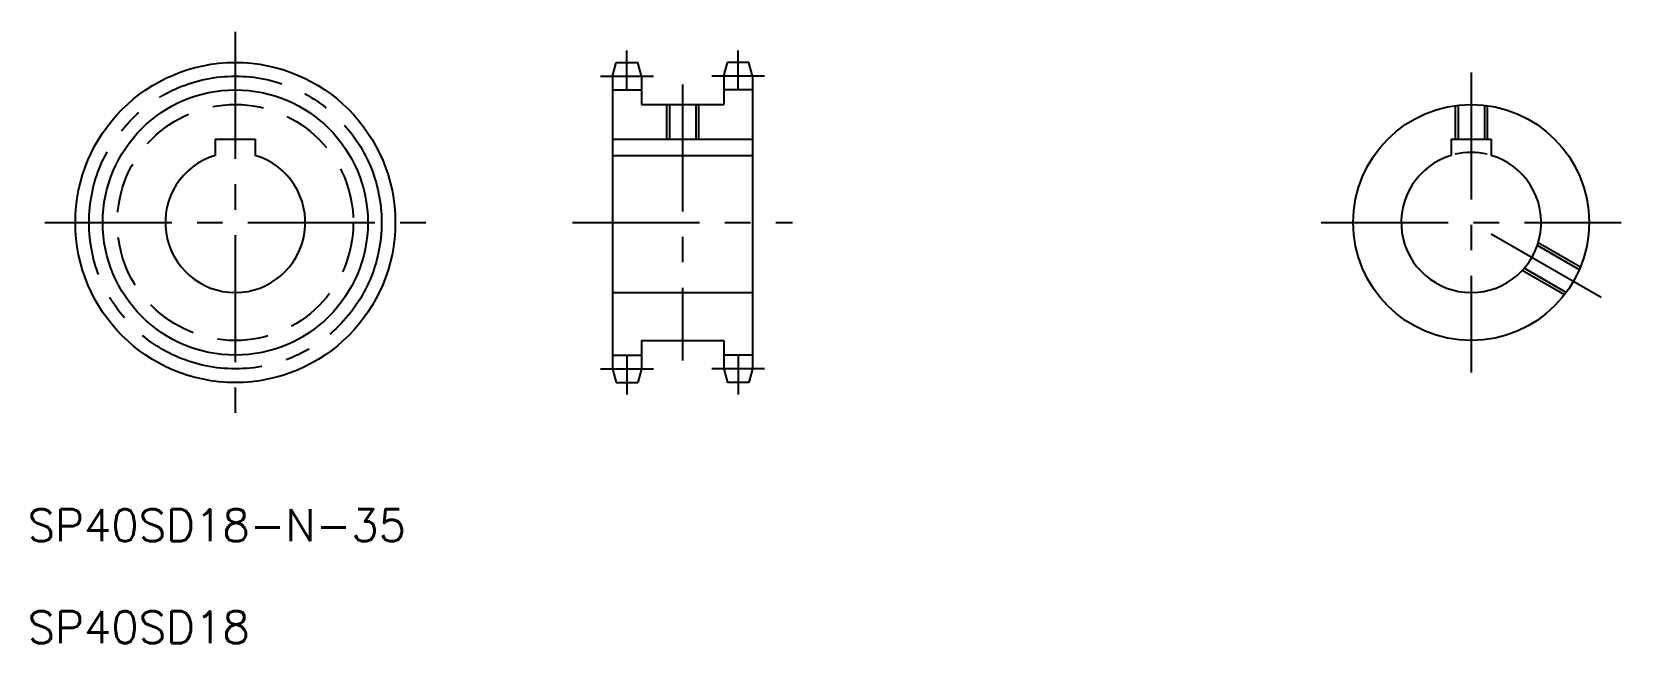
# Model space of a CAD drawing. Extents: x 176 to 573, y 215 to 367.
import ezdxf
from ezdxf.enums import TextEntityAlignment as Align

# ---------------------------------------------------------------- set-up
doc = ezdxf.new("R2010")
doc.units = 0
doc.linetypes.add('CENTER', pattern=[50.8, 31.75, -6.35, 6.35, -6.35])
doc.linetypes.add('DASHED', pattern=[19.05, 12.7, -6.35])
doc.layers.get('0').update_dxf_attribs({"linetype": 'CONTINUOUS'})
doc.layers.add('CENTER', color=1, linetype='CENTER')
doc.styles.get("Standard").update_dxf_attribs({"font": 'txt.shx'})

msp = doc.modelspace()

# ---------------------------------------------------------------- linework, layer by layer
at = {"color": 7, "linetype": 'CONTINUOUS'}
for p, q in [((320.815199, 356.36687), (321.734265, 359.79687)), ((321.734265, 359.79687), (327.096133, 359.79687)), ((328.015199, 356.36687), (327.096133, 359.79687)), ((348.615199, 356.36687), (349.534265, 359.79687)), ((354.896133, 359.79687), (349.534265, 359.79687)), ((355.815199, 356.36687), (354.896133, 359.79687)), ((320.815199, 356.36687), (320.815199, 283.22687)), ((328.015199, 356.36687), (328.015199, 349.29687)), ((348.615199, 356.36687), (348.615199, 349.29687)), ((355.815199, 356.36687), (355.815199, 283.22687)), ((320.815199, 352.93687), (328.015199, 352.93687)), ((355.815199, 352.93687), (348.615199, 352.93687)), ((328.015199, 349.29687), (348.615199, 349.29687)), ((335.015199, 349.29687), (335.015199, 340.59687)), ((341.615199, 349.29687), (341.615199, 340.59687)), ((221.478757, 340.59687), (231.478757, 340.59687)), ((221.478757, 340.59687), (221.478757, 336.567379)), ((231.478757, 340.59687), (231.478757, 336.567379)), ((320.815199, 340.59687), (355.815199, 340.59687)), ((530.525075, 340.59687), (540.525075, 340.59687)), ((530.525075, 340.59687), (530.525075, 336.567379)), ((540.525075, 340.59687), (540.525075, 336.567379)), ((320.815199, 336.56738), (355.815199, 336.56738)), ((320.815199, 302.29687), (355.815199, 302.29687)), ((329.565199, 302.29687), (329.565199, 302.29697)), ((338.315199, 302.29687), (338.315299, 302.29687)), ((328.015199, 290.29687), (348.615199, 290.29687)), ((328.015199, 290.29687), (328.015199, 283.22687)), ((348.615199, 290.29687), (348.615199, 283.22687)), ((320.815199, 286.65687), (328.015199, 286.65687)), ((355.815199, 286.65687), (348.615199, 286.65687)), ((320.815199, 283.22687), (321.734265, 279.79687)), ((328.015199, 283.22687), (327.096133, 279.79687)), ((348.615199, 283.22687), (349.534265, 279.79687)), ((355.815199, 283.22687), (354.896133, 279.79687)), ((321.734265, 279.79687), (327.096133, 279.79687)), ((354.896133, 279.79687), (349.534265, 279.79687))]:
    msp.add_line(p, q, dxfattribs=at)
at = {"color": 3, "linetype": 'CONTINUOUS'}
for p, q in [((334.315199, 349.29687), (334.315199, 340.59687)), ((342.315199, 349.29687), (342.315199, 340.59687))]:
    msp.add_line(p, q, dxfattribs=at)
at = {"color": 3, "linetype": 'DASHED'}
for p, q in [((531.525075, 349.024425), (531.525075, 340.59687)), ((532.225075, 349.111712), (532.225075, 340.59687)), ((538.825075, 349.111712), (538.825075, 340.59687)), ((539.525075, 349.024425), (539.525075, 340.59687)), ((562.562474, 307.997332), (552.058623, 314.061733)), ((562.836881, 308.647194), (552.279312, 314.742609)), ((558.836881, 301.71899), (548.279312, 307.814406)), ((559.262474, 302.281564), (548.758623, 308.345965))]:
    msp.add_line(p, q, dxfattribs=at)
at = {"color": 7, "linetype": 'CONTINUOUS'}
for centre, radius in [((226.478757, 319.79687), 40), ((535.525075, 319.79687), 29.5)]:
    msp.add_circle(centre, radius, dxfattribs=at)
at = {"color": 3, "linetype": 'CONTINUOUS'}
msp.add_circle((226.478757, 319.79687), 33.14, dxfattribs=at)
at = {"color": 3, "linetype": 'DASHED'}
msp.add_circle((226.478757, 319.79687), 29.5, dxfattribs=at)
at = {"color": 7, "linetype": 'CONTINUOUS'}
for centre in [(226.478757, 319.79687), (535.525075, 319.79687)]:
    msp.add_arc(centre, 17.5, 106.60155, 73.39845, dxfattribs=at)
at = {"color": 3, "linetype": 'CONTINUOUS'}
msp.add_arc((535.525075, 319.79687), 17.5, 76.78702, 103.21298, dxfattribs=at)
at = {"layer": 'CENTER', "color": 1, "linetype": 'CENTER'}
for p, q in [((226.478757, 367.446423), (226.478757, 272.147316)), ((324.415199, 353.00687), (324.415199, 362.79687)), ((352.215199, 353.00687), (352.215199, 362.79687)), ((317.815199, 356.36687), (331.015199, 356.36687)), ((338.315199, 354.29687), (338.315199, 285.29687)), ((358.815199, 356.36687), (345.615199, 356.36687)), ((535.525075, 357.29687), (535.525075, 282.29687)), ((178.829203, 319.79687), (274.128311, 319.79687)), ((310.815199, 319.79687), (365.815199, 319.79687)), ((498.025075, 319.79687), (573.025075, 319.79687)), ((568.001028, 301.04687), (535.525075, 319.79687)), ((324.415199, 286.58687), (324.415199, 276.79687)), ((352.215199, 286.58687), (352.215199, 276.79687)), ((317.815199, 283.22687), (331.015199, 283.22687)), ((358.815199, 283.22687), (345.615199, 283.22687))]:
    msp.add_line(p, q, dxfattribs=at)
msp.add_circle((226.478757, 319.79687), 36.57, dxfattribs=at)

# ---------------------------------------------------------------- texts
at = {"color": 7, "linetype": 'CONTINUOUS'}
for s, p in [('SP40SD18-N-35', (174.559744, 244.137008)), ('SP40SD18', (174.559744, 218.676222))]:
    msp.add_text(s, height=8, dxfattribs=at).set_placement(p, align=Align.MIDDLE_LEFT)

doc.saveas('drawing.dxf')
